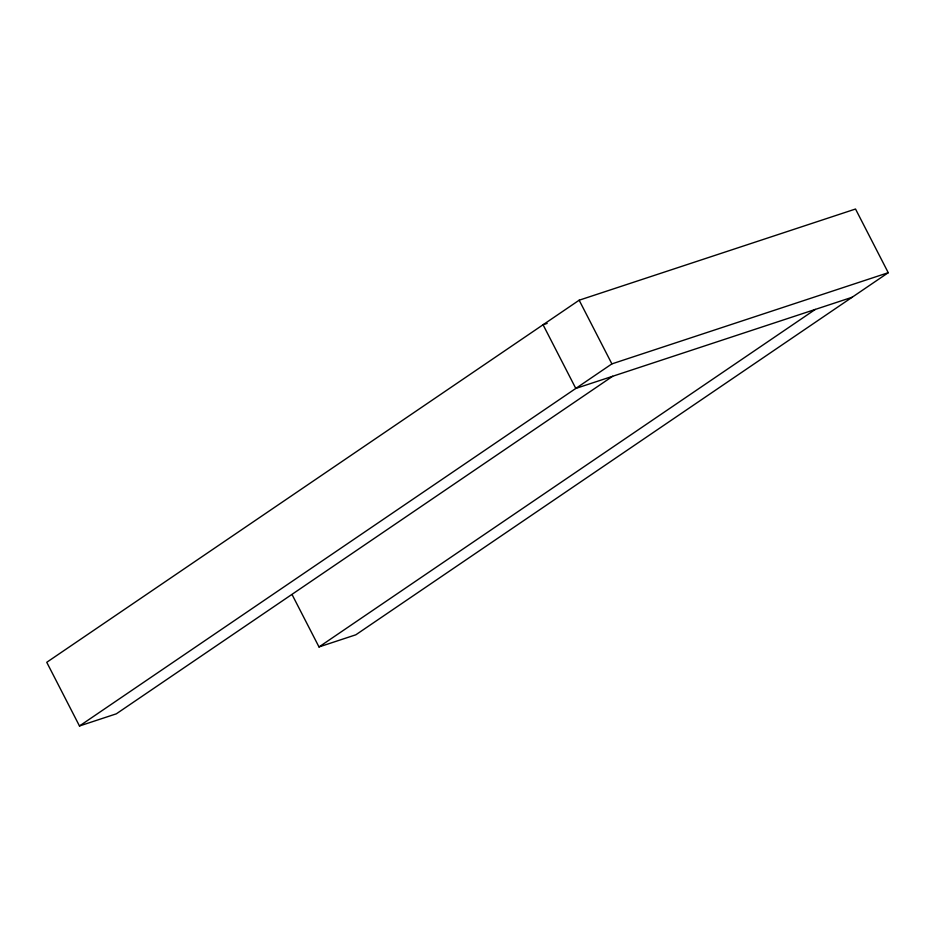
<?xml version="1.0" encoding="UTF-8"?>
<svg xmlns="http://www.w3.org/2000/svg" width="935" height="935" viewBox="0 0 935 935"><rect width="100%" height="100%" fill="white"/><g stroke="black" fill="none" stroke-linecap="round" stroke-linejoin="round"><path stroke-width="1.4" d="M292.152 594.73L318.999 646.95L355.838 634.795L888.25 272.704L855.525 209.019L579.162 300.205L46.75 662.296L79.475 725.981L116.326 713.826L612.647 376.279M79.475 725.981L611.887 363.89L888.25 272.704M318.999 646.95L815.308 309.415M547.162 323.405L543.06 324.749L575.796 388.434L852.159 297.26M579.162 300.205L611.887 363.89"/></g></svg>
